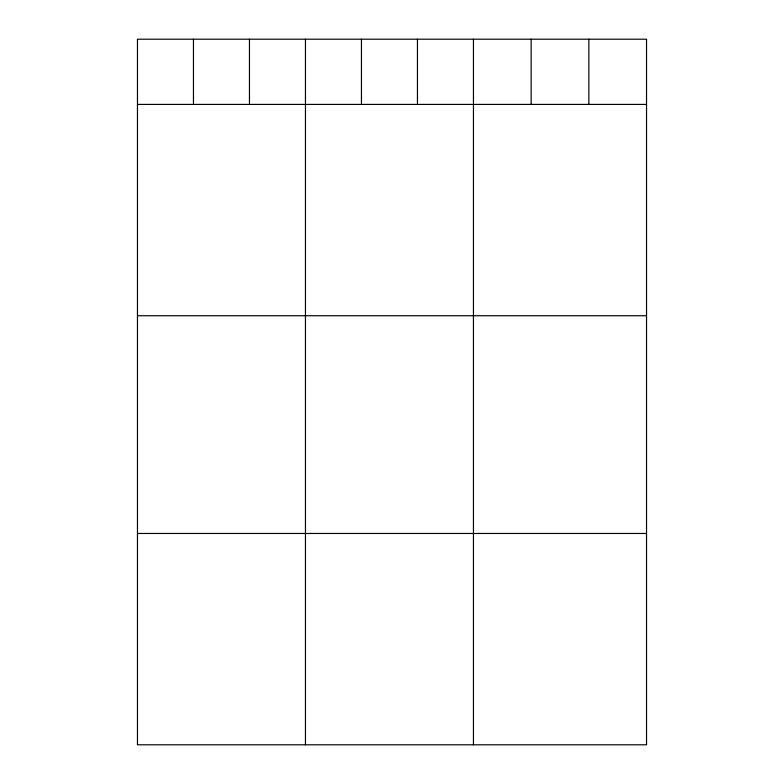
<?xml version="1.0" encoding="UTF-8"?>
<svg xmlns="http://www.w3.org/2000/svg" width="784" height="784" viewBox="0 0 784 784"><rect width="100%" height="100%" fill="white"/><g stroke="black" fill="none" stroke-linecap="round" stroke-linejoin="round"><path stroke-width="1.18" d="M646.535 104.409L646.535 744.8L137.465 744.8L137.465 39.2L646.535 39.2L646.535 104.409L137.465 104.409M137.465 315.736L646.535 315.736M137.465 533.473L646.535 533.473M588.843 39.2L588.843 104.409M531.15 39.2L531.15 104.409M473.448 39.2L473.448 744.8M417.451 39.2L417.451 104.409M361.453 39.2L361.453 104.409M305.456 39.2L305.456 744.8M249.459 39.2L249.459 104.409M193.462 39.2L193.462 104.409"/></g></svg>
